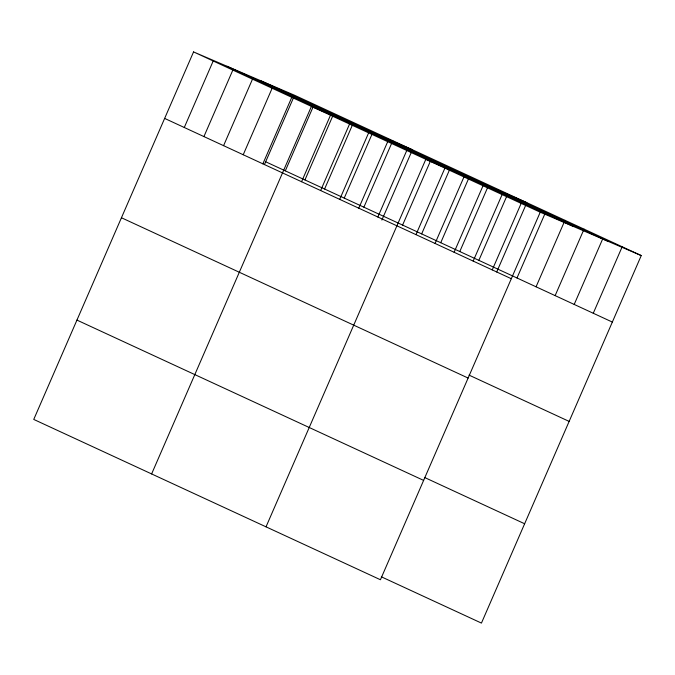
<?xml version="1.0" encoding="UTF-8"?>
<svg xmlns="http://www.w3.org/2000/svg" width="675" height="675" viewBox="0 0 675 675"><rect width="100%" height="100%" fill="white"/><g stroke="black" fill="none" stroke-linecap="round" stroke-linejoin="round"><path stroke-width="1.01" d="M193.556 51.908L33.75 419.428L380.43 579.741L540.228 212.212L193.556 51.908L294.57 95.259L641.25 255.572L481.444 623.092L381.341 576.804M184.283 127.491L213.199 60.995M203.926 136.578L232.841 70.073M223.577 145.665L252.492 79.161M243.219 154.744L272.135 88.248M262.862 163.831L291.777 97.327M264.423 164.599L293.735 97.192M151.622 473.934L311.42 106.414L412.442 149.766M285.306 170.843L312.964 107.241M301.573 181.727L330.488 115.231M304.948 179.93L333.028 115.358M320.642 190.544L349.557 124.048M324.591 189.017L352.671 124.445M339.711 199.361L368.626 132.865M344.242 198.096L372.313 133.523M358.779 208.178L387.695 141.682M363.884 207.183L392.799 140.678M377.848 216.996L406.763 150.5M381.881 220.05L411.185 152.66M266.026 526.837L425.824 159.317L526.846 202.669M402.595 225.087L430.675 160.507M415.977 234.63L444.892 168.134M421.664 233.904L449.744 169.324M435.046 243.447L463.961 176.951M440.733 242.722L468.804 178.141M454.115 252.264L483.03 185.768M459.793 251.53L487.873 186.958M473.183 261.082L502.099 194.586M478.862 260.348L506.942 195.775M492.244 269.899L521.159 203.403M496.699 272.008L526.011 204.593M516.999 277.982L545.079 213.41M536.068 286.799L564.983 220.303M555.137 295.616L584.052 229.12M574.197 304.433L602.699 238.899M593.266 313.251L622.181 246.755M540.228 212.212L641.25 255.572M261.233 80.958L607.913 241.262M226.893 66.218L573.564 226.522M265.655 161.764L612.335 322.068M164.641 118.412L511.312 278.716M469.041 375.114L569.143 421.402M121.441 217.747L468.121 378.051M424.533 477.461L524.635 523.758M76.942 320.093L423.622 480.398"/></g></svg>
